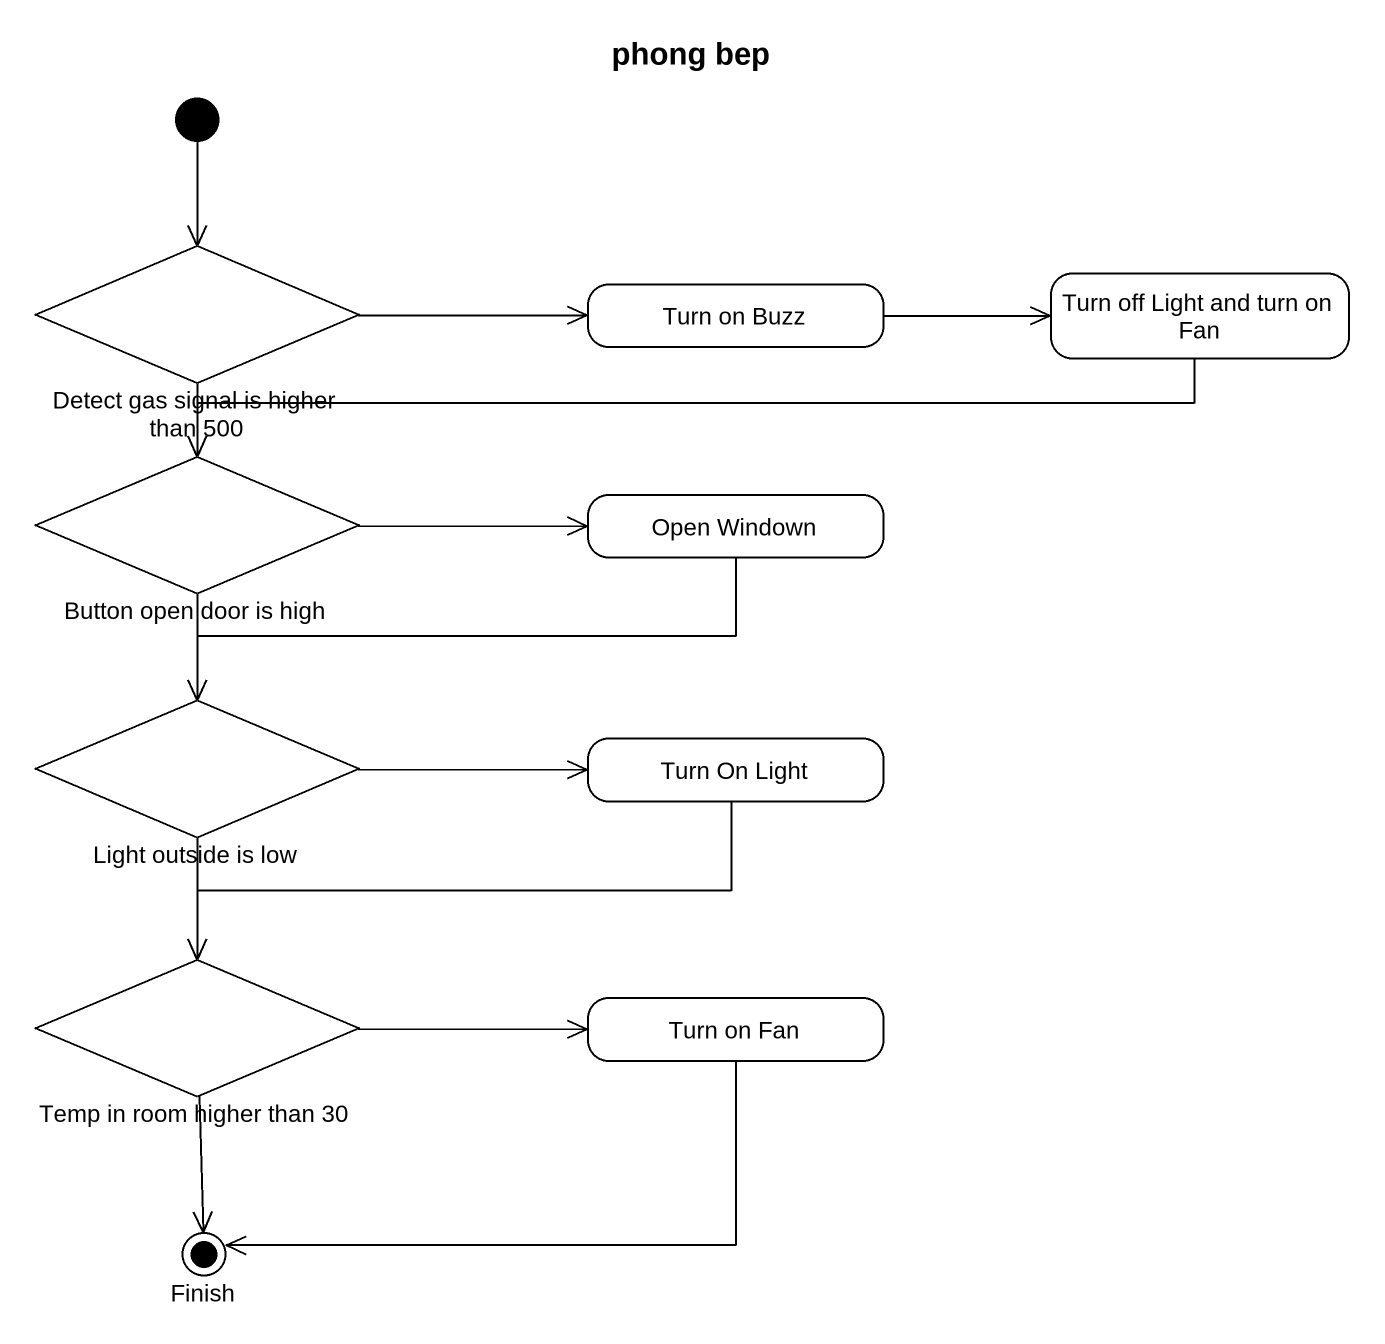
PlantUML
@startuml
title phong bep
hide empty description
state "Detect gas signal is higher than 500" as Detect_gas_signal_is_higher <<choice>>
state "Turn on Buzz" as Turn_on_Buzz
state "Turn off Light and turn on Fan" as Turn_off_Light_and_turn_on
state "Button open door is high" as Button_open_door_is_high <<choice>>
state "Open Windown" as Open_Windown
state "Light outside is low" as Light_outside_is_low <<choice>>
state "Turn On Light" as Turn_On_Light
state "Temp in room higher than 30" as Temp_in_room_higher_than_30 <<choice>>
state "Turn on Fan" as Turn_on_Fan
state Finish <<end>>
[*] --> Detect_gas_signal_is_higher
Detect_gas_signal_is_higher -right-> Turn_on_Buzz
Detect_gas_signal_is_higher --> Button_open_door_is_high
Turn_on_Buzz -right-> Turn_off_Light_and_turn_on
Turn_off_Light_and_turn_on -left-> Button_open_door_is_high
Button_open_door_is_high -right-> Open_Windown
Button_open_door_is_high --> Light_outside_is_low
Open_Windown -left-> Light_outside_is_low
Light_outside_is_low -right-> Turn_On_Light
Light_outside_is_low --> Temp_in_room_higher_than_30
Turn_On_Light -left-> Temp_in_room_higher_than_30
Temp_in_room_higher_than_30 -right-> Turn_on_Fan
Temp_in_room_higher_than_30 --> Finish
Turn_on_Fan -left-> Finish
@enduml
